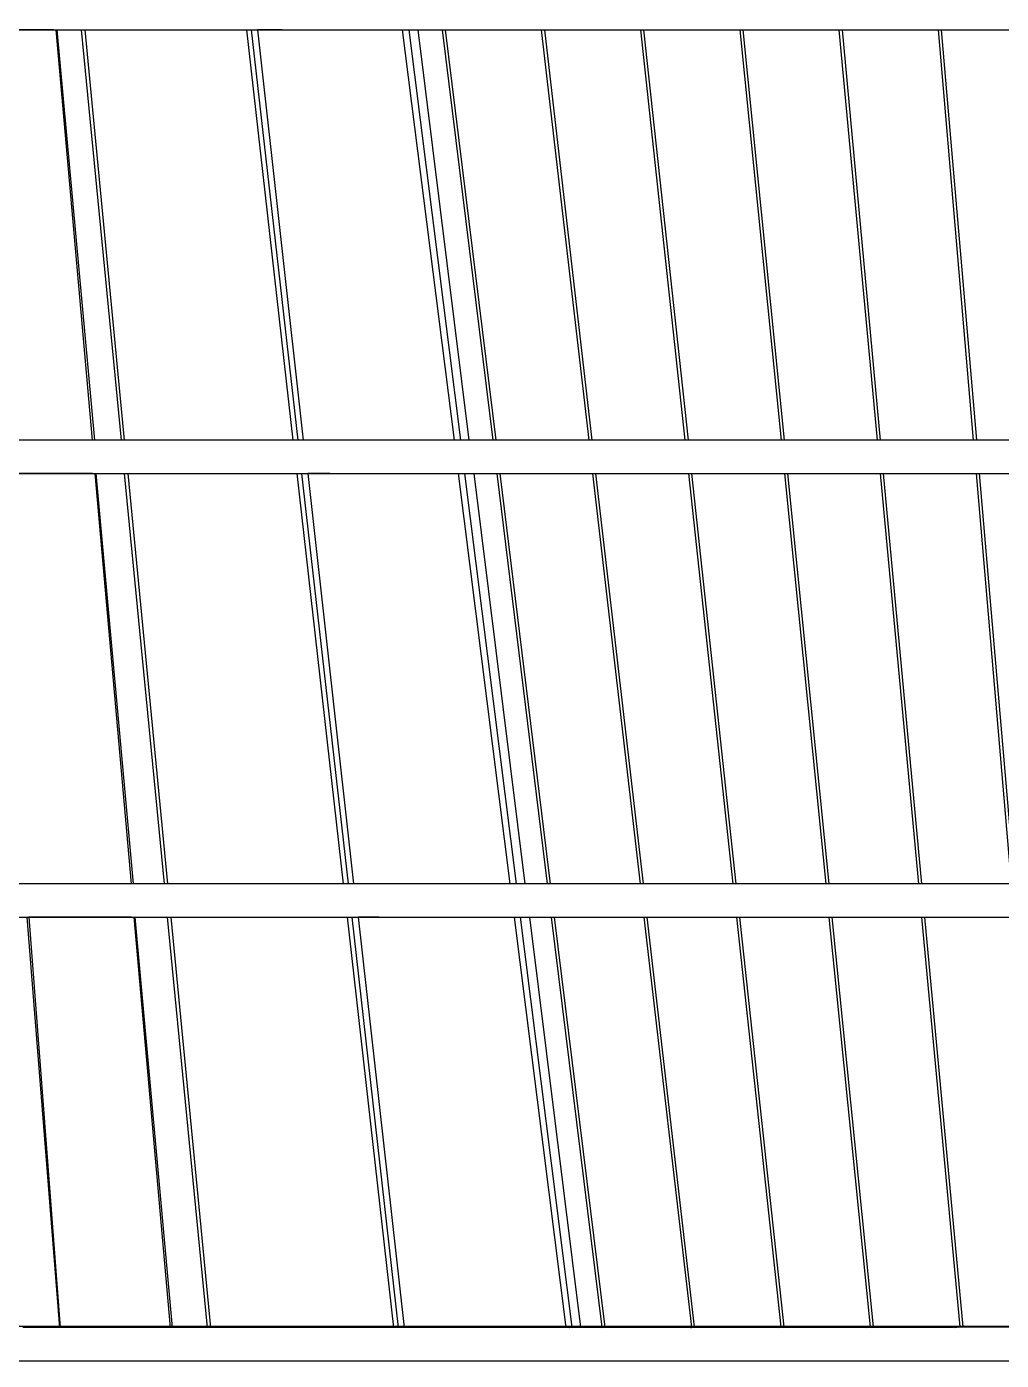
# Model space of a CAD drawing. Header units: millimetres. Extents: x 90964 to 877642, y 656808 to 1438307.
# Drawn here: x 813416 to 822200, y 1205730 to 1217754 of the extents above; entities that cross this region are included whole.
import ezdxf

# ---------------------------------------------------------------- set-up
doc = ezdxf.new("R2010")
doc.units = ezdxf.units.MM
doc.header["$LTSCALE"] = 300
doc.layers.add('ProfileEdges', color=7, linetype='Continuous')
doc.layers.add('SectionCutEdges', color=7, linetype='Continuous')

msp = doc.modelspace()

# ---------------------------------------------------------------- linework, layer by layer
at = {"color": 251}
for p, q in [((814008.7, 1214026.5), (813683.5, 1217726.5)), ((813687.1, 1217726.5), (814026.2, 1214026.5)), ((813907.2, 1217726.5), (814266.6, 1214026.5)), ((814299.1, 1214026.5), (813942.6, 1217726.5)), ((815396, 1217726.5), (815816.1, 1214026.5)), ((815438.9, 1217726.5), (815859, 1214026.5)), ((815495.6, 1217726.5), (815908.6, 1214026.5)), ((817270.6, 1214026.5), (816804.2, 1217726.5)), ((816860.4, 1217726.5), (817326.8, 1214026.5)), ((817405.6, 1214026.5), (816945.3, 1217726.5)), ((817160.1, 1217726.5), (817615.9, 1214026.5)), ((817188.5, 1217726.5), (817644.3, 1214026.5)), ((818054.1, 1217726.5), (818482.2, 1214026.5)), ((818082.5, 1217726.5), (818510.6, 1214026.5)), ((818948, 1217726.5), (819348.4, 1214026.5)), ((818976.4, 1217726.5), (819376.9, 1214026.5)), ((819842, 1217726.5), (820214.7, 1214026.5)), ((819870.4, 1217726.5), (820243.1, 1214026.5)), ((820735.9, 1217726.5), (821081, 1214026.5)), ((820764.3, 1217726.5), (821109.4, 1214026.5)), ((821629.9, 1217726.5), (821947.3, 1214026.5)), ((821658.3, 1217726.5), (821975.7, 1214026.5)), ((814360.1, 1210026.5), (814035, 1213726.5)), ((814038.9, 1213726.5), (814377.6, 1210026.5)), ((814294.8, 1213726.5), (814654.2, 1210026.5)), ((814687.6, 1210026.5), (814331.1, 1213726.5)), ((815849.6, 1213726.5), (816269.7, 1210026.5)), ((815892.3, 1213726.5), (816312.3, 1210026.5)), ((815949.5, 1213726.5), (816362.8, 1210026.5)), ((817774.6, 1210026.5), (817308.2, 1213726.5)), ((817362.3, 1213726.5), (817828.7, 1210026.5)), ((817909, 1210026.5), (817448.7, 1213726.5)), ((817652.3, 1213726.5), (818108, 1210026.5)), ((817679.6, 1213726.5), (818135.3, 1210026.5)), ((818516.3, 1213726.5), (818944.4, 1210026.5)), ((818543.6, 1213726.5), (818971.7, 1210026.5)), ((819380.3, 1213726.5), (819780.8, 1210026.5)), ((819407.6, 1213726.5), (819808.1, 1210026.5)), ((820244.4, 1213726.5), (820617.1, 1210026.5)), ((820271.7, 1213726.5), (820644.4, 1210026.5)), ((821108.4, 1213726.5), (821453.5, 1210026.5)), ((821135.7, 1213726.5), (821480.8, 1210026.5)), ((821972.4, 1213726.5), (822289.8, 1210026.5)), ((821999.7, 1213726.5), (822317.1, 1210026.5)), ((813713.8, 1206026.5), (813419.7, 1209726.5)), ((813436, 1209726.5), (813717.3, 1206026.5)), ((814711.6, 1206026.5), (814386.5, 1209726.5)), ((814390.7, 1209726.5), (814728.9, 1206026.5)), ((814682.5, 1209726.5), (815041.8, 1206026.5)), ((815076.2, 1206026.5), (814719.6, 1209726.5)), ((816303.3, 1209726.5), (816723.3, 1206026.5)), ((816345.7, 1209726.5), (816765.7, 1206026.5)), ((816403.4, 1209726.5), (816816.9, 1206026.5)), ((818278.7, 1206026.5), (817812.3, 1209726.5)), ((817864.3, 1209726.5), (818330.2, 1206030.1)), ((818411.9, 1206030.1), (817952.2, 1209726.5)), ((818144.5, 1209726.5), (818599.8, 1206030.1)), ((818170.6, 1209726.5), (818625.9, 1206030.3)), ((818978.6, 1209726.5), (819406.3, 1206030.4)), ((819004.8, 1209726.5), (819432.3, 1206031.1)), ((819812.7, 1209726.5), (820212.7, 1206031.2)), ((819838.9, 1209726.5), (820238.7, 1206031.9)), ((820646.8, 1209726.5), (821019.1, 1206031.9)), ((820673, 1209726.5), (821045.1, 1206032.7)), ((821481, 1209726.5), (821825.5, 1206032.7)), ((821507.1, 1209726.5), (821851.6, 1206033.5)), ((818305.6, 1206026.5), (818308.1, 1206026.9)), ((818308.1, 1206026.9), (818329.6, 1206030.1)), ((818329.6, 1206030.1), (818330.2, 1206030.1)), ((818330.2, 1206030.1), (818411.9, 1206030.1)), ((818411.9, 1206030.1), (818599.8, 1206030.1)), ((818600.2, 1206030.1), (818576.3, 1206026.5)), ((818599.7, 1206026.5), (818600.6, 1206026.7)), ((818599.8, 1206030.1), (818600.2, 1206030.1)), ((818600.6, 1206026.7), (818600.2, 1206030.1)), ((818600.6, 1206026.7), (818625.9, 1206030.3)), ((818625.9, 1206030.3), (818626.4, 1206030.4)), ((818626.4, 1206030.4), (818703.2, 1206030.4)), ((818703.2, 1206030.4), (819406.3, 1206030.4)), ((819406.3, 1206030.4), (819379.8, 1206026.5)), ((819397.7, 1206026.5), (819406.8, 1206027.7)), ((819406.5, 1206030.4), (819406.3, 1206030.4)), ((819406.8, 1206027.7), (819406.5, 1206030.4)), ((819406.8, 1206027.7), (819432.3, 1206031.1)), ((819432.3, 1206031.1), (819432.8, 1206031.2)), ((819432.8, 1206031.2), (819509.5, 1206031.2)), ((819509.5, 1206031.2), (820212.7, 1206031.2)), ((820212.7, 1206031.2), (820177.9, 1206026.5)), ((820194.1, 1206026.5), (820213.2, 1206028.8)), ((820213, 1206031.2), (820212.7, 1206031.2)), ((820213.2, 1206028.8), (820213, 1206031.2)), ((820213.2, 1206028.8), (820238.7, 1206031.9)), ((820238.7, 1206031.9), (820239.2, 1206031.9)), ((820239.2, 1206031.9), (820315.8, 1206031.9)), ((820315.8, 1206031.9), (821019.1, 1206031.9)), ((821019.1, 1206031.9), (820974.2, 1206026.5)), ((820988.1, 1206026.5), (821019.6, 1206029.9)), ((821019.4, 1206031.9), (821019.1, 1206031.9)), ((821019.6, 1206029.9), (821019.4, 1206031.9)), ((821019.6, 1206029.9), (821045.1, 1206032.7)), ((821045.1, 1206032.7), (821045.7, 1206032.7)), ((821045.7, 1206032.7), (821122.1, 1206032.7)), ((821122.1, 1206032.7), (821825.5, 1206032.7)), ((821825.5, 1206032.7), (821768.3, 1206026.5)), ((821779.1, 1206026.5), (821826, 1206031)), ((821825.8, 1206032.7), (821825.5, 1206032.7)), ((821826, 1206031), (821825.8, 1206032.7)), ((821826, 1206031), (821851.6, 1206033.5)), ((821851.6, 1206033.5), (821852.1, 1206033.5)), ((821852.1, 1206033.5), (821928.4, 1206033.5)), ((821928.4, 1206033.5), (822631.9, 1206033.5))]:
    msp.add_line(p, q, dxfattribs=at)
at = {"layer": 'ProfileEdges'}
for points in [[(801220.1, 1217726.5), (822792.2, 1217726.5), (822792.2, 1218026.5), (801220.1, 1218026.5)], [(822792.2, 1214026.5), (800782.8, 1214026.5), (800782.8, 1213726.5), (822792.2, 1213726.5)], [(800280.2, 1209726.5), (822792.2, 1209726.5), (822792.2, 1210026.5), (800280.2, 1210026.5)], [(822792.2, 1206034.3), (799824.4, 1206034.3), (799824.4, 1205726.5), (822792.2, 1205726.5)]]:
    msp.add_lwpolyline(points, close=True, dxfattribs=at)
at = {"layer": 'SectionCutEdges', "color": 251}
for p, q in [((813657.5, 1217726.5), (812828.2, 1217726.5)), ((813657.5, 1217726.5), (813683.5, 1217726.5)), ((813683.5, 1217726.5), (813687.1, 1217726.5)), ((813687.1, 1217726.5), (813892.9, 1217726.5)), ((813892.9, 1217726.5), (813907.2, 1217726.5)), ((813907.2, 1217726.5), (813926.6, 1217726.5)), ((813926.6, 1217726.5), (813942.6, 1217726.5)), ((813942.6, 1217726.5), (814237, 1217726.5)), ((814237, 1217726.5), (815133, 1217726.5)), ((815133, 1217726.5), (815396, 1217726.5)), ((815396, 1217726.5), (815438.9, 1217726.5)), ((815438.9, 1217726.5), (815459, 1217726.5)), ((815459, 1217726.5), (815495.6, 1217726.5)), ((815718.3, 1217726.5), (815495.6, 1217726.5)), ((815718.3, 1217726.5), (816679.1, 1217726.5)), ((816679.1, 1217726.5), (816804.2, 1217726.5)), ((816804.2, 1217726.5), (816835.2, 1217726.5)), ((816835.2, 1217726.5), (816860.4, 1217726.5)), ((816860.4, 1217726.5), (816892.4, 1217726.5)), ((816892.4, 1217726.5), (816945.3, 1217726.5)), ((816945.3, 1217726.5), (817160.1, 1217726.5)), ((817160.1, 1217726.5), (817188.5, 1217726.5)), ((817188.5, 1217726.5), (817221.9, 1217726.5)), ((817221.9, 1217726.5), (817279.1, 1217726.5)), ((817279.1, 1217726.5), (818054.1, 1217726.5)), ((818054.1, 1217726.5), (818082.5, 1217726.5)), ((818082.5, 1217726.5), (818118.3, 1217726.5)), ((818118.3, 1217726.5), (818172.9, 1217726.5)), ((818172.9, 1217726.5), (818948, 1217726.5)), ((818948, 1217726.5), (818976.4, 1217726.5)), ((818976.4, 1217726.5), (819014.8, 1217726.5)), ((819014.8, 1217726.5), (819066.8, 1217726.5)), ((819066.8, 1217726.5), (819842, 1217726.5)), ((819842, 1217726.5), (819870.4, 1217726.5)), ((819870.4, 1217726.5), (819911.3, 1217726.5)), ((819911.3, 1217726.5), (819960.6, 1217726.5)), ((819960.6, 1217726.5), (820735.9, 1217726.5)), ((820735.9, 1217726.5), (820764.3, 1217726.5)), ((820764.3, 1217726.5), (820807.7, 1217726.5)), ((820807.7, 1217726.5), (820854.5, 1217726.5)), ((820854.5, 1217726.5), (821629.9, 1217726.5)), ((814008.7, 1214026.5), (813109.4, 1214026.5)), ((814026.2, 1214026.5), (814008.7, 1214026.5)), ((814238.7, 1214026.5), (814026.2, 1214026.5)), ((814266.6, 1214026.5), (814238.7, 1214026.5)), ((814294.6, 1214026.5), (814266.6, 1214026.5)), ((814299.1, 1214026.5), (814294.6, 1214026.5)), ((814386.7, 1214026.5), (814299.1, 1214026.5)), ((815708.1, 1214026.5), (814386.7, 1214026.5)), ((815816.1, 1214026.5), (815708.1, 1214026.5)), ((815859, 1214026.5), (815816.1, 1214026.5)), ((815897.3, 1214026.5), (815859, 1214026.5)), ((815908.6, 1214026.5), (815897.3, 1214026.5)), ((815953.8, 1214026.5), (815908.6, 1214026.5)), ((817270.6, 1214026.5), (815953.8, 1214026.5)), ((817301.6, 1214026.5), (817270.6, 1214026.5)), ((817326.8, 1214026.5), (817301.6, 1214026.5)), ((817388.1, 1214026.5), (817326.8, 1214026.5)), ((817405.6, 1214026.5), (817388.1, 1214026.5)), ((817615.9, 1214026.5), (817405.6, 1214026.5)), ((817644.3, 1214026.5), (817615.9, 1214026.5)), ((817706.7, 1214026.5), (817644.3, 1214026.5)), ((817718.9, 1214026.5), (817706.7, 1214026.5)), ((818482.2, 1214026.5), (817718.9, 1214026.5)), ((818510.6, 1214026.5), (818482.2, 1214026.5)), ((818572.9, 1214026.5), (818510.6, 1214026.5)), ((818585.1, 1214026.5), (818572.9, 1214026.5)), ((819348.4, 1214026.5), (818585.1, 1214026.5)), ((819376.9, 1214026.5), (819348.4, 1214026.5)), ((819439.1, 1214026.5), (819376.9, 1214026.5)), ((819451.3, 1214026.5), (819439.1, 1214026.5)), ((820214.7, 1214026.5), (819451.3, 1214026.5)), ((820243.1, 1214026.5), (820214.7, 1214026.5)), ((820305.3, 1214026.5), (820243.1, 1214026.5)), ((820317.5, 1214026.5), (820305.3, 1214026.5)), ((821081, 1214026.5), (820317.5, 1214026.5)), ((821109.4, 1214026.5), (821081, 1214026.5)), ((821171.5, 1214026.5), (821109.4, 1214026.5)), ((821183.6, 1214026.5), (821171.5, 1214026.5)), ((821947.3, 1214026.5), (821183.6, 1214026.5)), ((814009.1, 1213726.5), (813132.1, 1213726.5)), ((814009.1, 1213726.5), (814035, 1213726.5)), ((814035, 1213726.5), (814038.9, 1213726.5)), ((814038.9, 1213726.5), (814279.8, 1213726.5)), ((814279.8, 1213726.5), (814294.8, 1213726.5)), ((814294.8, 1213726.5), (814314.8, 1213726.5)), ((814314.8, 1213726.5), (814331.1, 1213726.5)), ((814331.1, 1213726.5), (814618.1, 1213726.5)), ((814618.1, 1213726.5), (815587.2, 1213726.5)), ((815587.2, 1213726.5), (815849.6, 1213726.5)), ((815849.6, 1213726.5), (815892.3, 1213726.5)), ((815892.3, 1213726.5), (815914.7, 1213726.5)), ((815914.7, 1213726.5), (815949.5, 1213726.5)), ((816148.2, 1213726.5), (815949.5, 1213726.5)), ((816148.2, 1213726.5), (817188.8, 1213726.5)), ((817188.8, 1213726.5), (817308.2, 1213726.5)), ((817308.2, 1213726.5), (817338.5, 1213726.5)), ((817338.5, 1213726.5), (817362.3, 1213726.5)), ((817362.3, 1213726.5), (817394.7, 1213726.5)), ((817394.7, 1213726.5), (817448.7, 1213726.5)), ((817448.7, 1213726.5), (817652.3, 1213726.5)), ((817652.3, 1213726.5), (817679.6, 1213726.5)), ((817679.6, 1213726.5), (817713.2, 1213726.5)), ((817713.2, 1213726.5), (817771.6, 1213726.5)), ((817771.6, 1213726.5), (818516.3, 1213726.5)), ((818516.3, 1213726.5), (818543.6, 1213726.5)), ((818543.6, 1213726.5), (818579.8, 1213726.5)), ((818579.8, 1213726.5), (818635.6, 1213726.5)), ((818635.6, 1213726.5), (819380.3, 1213726.5)), ((819380.3, 1213726.5), (819407.6, 1213726.5)), ((819407.6, 1213726.5), (819446.4, 1213726.5)), ((819446.4, 1213726.5), (819499.5, 1213726.5)), ((819499.5, 1213726.5), (820244.4, 1213726.5)), ((820244.4, 1213726.5), (820271.7, 1213726.5)), ((820271.7, 1213726.5), (820313, 1213726.5)), ((820313, 1213726.5), (820363.5, 1213726.5)), ((820363.5, 1213726.5), (821108.4, 1213726.5)), ((821108.4, 1213726.5), (821135.7, 1213726.5)), ((821135.7, 1213726.5), (821179.5, 1213726.5)), ((821179.5, 1213726.5), (821227.4, 1213726.5)), ((821227.4, 1213726.5), (821972.4, 1213726.5)), ((814360.1, 1210026.5), (813413.3, 1210026.5)), ((814377.6, 1210026.5), (814360.1, 1210026.5)), ((814626.1, 1210026.5), (814377.6, 1210026.5)), ((814654.2, 1210026.5), (814626.1, 1210026.5)), ((814683, 1210026.5), (814654.2, 1210026.5)), ((814687.6, 1210026.5), (814683, 1210026.5)), ((814775.3, 1210026.5), (814687.6, 1210026.5)), ((816162.5, 1210026.5), (814775.3, 1210026.5)), ((816269.7, 1210026.5), (816162.5, 1210026.5)), ((816312.3, 1210026.5), (816269.7, 1210026.5)), ((816351.2, 1210026.5), (816312.3, 1210026.5)), ((816362.8, 1210026.5), (816351.2, 1210026.5)), ((816407.5, 1210026.5), (816362.8, 1210026.5)), ((817774.6, 1210026.5), (816407.5, 1210026.5)), ((817804.9, 1210026.5), (817774.6, 1210026.5)), ((817828.7, 1210026.5), (817804.9, 1210026.5)), ((817891.1, 1210026.5), (817828.7, 1210026.5)), ((817909, 1210026.5), (817891.1, 1210026.5)), ((818108, 1210026.5), (817909, 1210026.5)), ((818135.3, 1210026.5), (818108, 1210026.5)), ((818198.8, 1210026.5), (818135.3, 1210026.5)), ((818211.3, 1210026.5), (818198.8, 1210026.5)), ((818944.4, 1210026.5), (818211.3, 1210026.5)), ((818971.7, 1210026.5), (818944.4, 1210026.5)), ((819035.1, 1210026.5), (818971.7, 1210026.5)), ((819047.5, 1210026.5), (819035.1, 1210026.5)), ((819780.8, 1210026.5), (819047.5, 1210026.5)), ((819808.1, 1210026.5), (819780.8, 1210026.5)), ((819871.4, 1210026.5), (819808.1, 1210026.5)), ((819883.8, 1210026.5), (819871.4, 1210026.5)), ((820617.1, 1210026.5), (819883.8, 1210026.5)), ((820644.4, 1210026.5), (820617.1, 1210026.5)), ((820707.7, 1210026.5), (820644.4, 1210026.5)), ((820720.1, 1210026.5), (820707.7, 1210026.5)), ((821453.5, 1210026.5), (820720.1, 1210026.5)), ((821480.8, 1210026.5), (821453.5, 1210026.5)), ((821544, 1210026.5), (821480.8, 1210026.5)), ((813067.2, 1209726.5), (813419.7, 1209726.5)), ((813419.7, 1209726.5), (813436, 1209726.5)), ((814360.7, 1209726.5), (813436, 1209726.5)), ((814360.7, 1209726.5), (814386.5, 1209726.5)), ((814386.5, 1209726.5), (814390.7, 1209726.5)), ((814390.7, 1209726.5), (814666.8, 1209726.5)), ((814666.8, 1209726.5), (814682.5, 1209726.5)), ((814682.5, 1209726.5), (814702.8, 1209726.5)), ((814702.8, 1209726.5), (814719.6, 1209726.5)), ((814719.6, 1209726.5), (815006.8, 1209726.5)), ((815006.8, 1209726.5), (816040.3, 1209726.5)), ((816040.3, 1209726.5), (816303.3, 1209726.5)), ((816303.3, 1209726.5), (816345.7, 1209726.5)), ((816345.7, 1209726.5), (816368.2, 1209726.5)), ((816368.2, 1209726.5), (816403.4, 1209726.5)), ((816594.4, 1209726.5), (816403.4, 1209726.5)), ((816594.4, 1209726.5), (817694.6, 1209726.5)), ((817694.6, 1209726.5), (817812.3, 1209726.5)), ((817812.3, 1209726.5), (817841.8, 1209726.5)), ((817841.8, 1209726.5), (817864.3, 1209726.5)), ((817864.3, 1209726.5), (817897, 1209726.5)), ((817897, 1209726.5), (817952.2, 1209726.5)), ((817952.2, 1209726.5), (818144.5, 1209726.5)), ((818144.5, 1209726.5), (818170.6, 1209726.5)), ((818170.6, 1209726.5), (818204.5, 1209726.5)), ((818204.5, 1209726.5), (818264.2, 1209726.5)), ((818264.2, 1209726.5), (818978.6, 1209726.5)), ((818978.6, 1209726.5), (819004.8, 1209726.5)), ((819004.8, 1209726.5), (819041.3, 1209726.5)), ((819041.3, 1209726.5), (819098.2, 1209726.5)), ((819098.2, 1209726.5), (819812.7, 1209726.5)), ((819812.7, 1209726.5), (819838.9, 1209726.5)), ((819838.9, 1209726.5), (819878, 1209726.5)), ((819878, 1209726.5), (819932.2, 1209726.5)), ((819932.2, 1209726.5), (820646.8, 1209726.5)), ((820646.8, 1209726.5), (820673, 1209726.5)), ((820673, 1209726.5), (820714.7, 1209726.5)), ((820714.7, 1209726.5), (820766.2, 1209726.5)), ((820766.2, 1209726.5), (821481, 1209726.5)), ((821481, 1209726.5), (821507.1, 1209726.5)), ((821507.1, 1209726.5), (821551.4, 1209726.5)), ((813713.8, 1206026.5), (813381.5, 1206026.5)), ((813717.2, 1206026.5), (813713.8, 1206026.5)), ((813717.3, 1206026.5), (813717.2, 1206026.5)), ((814711.6, 1206026.5), (813717.3, 1206026.5)), ((814728.9, 1206026.5), (814711.6, 1206026.5)), ((815013.5, 1206026.5), (814728.9, 1206026.5)), ((815041.8, 1206026.5), (815013.5, 1206026.5)), ((815071.4, 1206026.5), (815041.8, 1206026.5)), ((815076.2, 1206026.5), (815071.4, 1206026.5)), ((815164, 1206026.5), (815076.2, 1206026.5)), ((816617, 1206026.5), (815164, 1206026.5)), ((816723.3, 1206026.5), (816617, 1206026.5)), ((816765.7, 1206026.5), (816723.3, 1206026.5)), ((816805.1, 1206026.5), (816765.7, 1206026.5)), ((816816.9, 1206026.5), (816805.1, 1206026.5)), ((816861.2, 1206026.5), (816816.9, 1206026.5)), ((818278.7, 1206026.5), (816861.2, 1206026.5)), ((818305.6, 1206026.5), (818278.7, 1206026.5)), ((818576.3, 1206026.5), (818305.6, 1206026.5)), ((818599.7, 1206026.5), (818576.3, 1206026.5)), ((819379.8, 1206026.5), (818599.7, 1206026.5)), ((819397.7, 1206026.5), (819379.8, 1206026.5)), ((820177.9, 1206026.5), (819397.7, 1206026.5)), ((820194.1, 1206026.5), (820177.9, 1206026.5)), ((820974.2, 1206026.5), (820194.1, 1206026.5)), ((820988.1, 1206026.5), (820974.2, 1206026.5)), ((821768.3, 1206026.5), (820988.1, 1206026.5))]:
    msp.add_line(p, q, dxfattribs=at)

doc.saveas('drawing.dxf')
